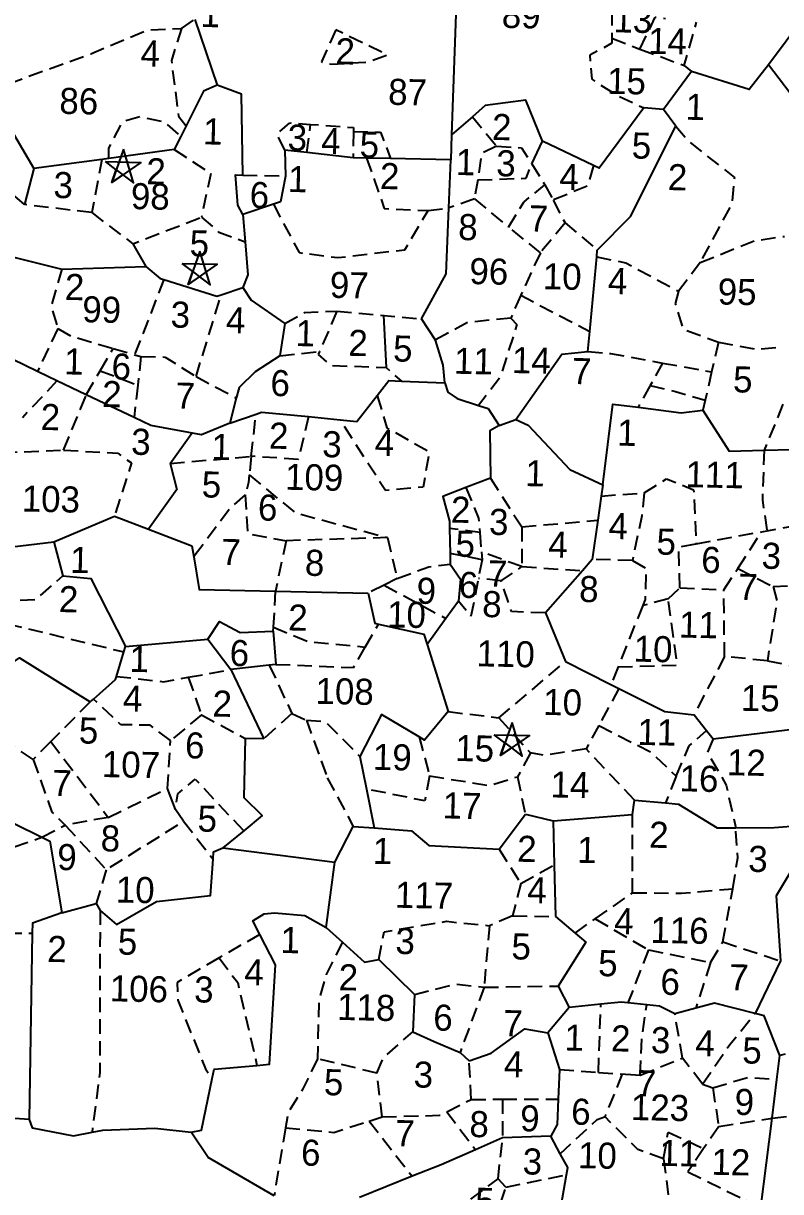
# Model space of a CAD drawing. Header units: metres. Extents: x 291404 to 294611, y 2095644 to 2100556.
# Drawn here: x 291630 to 291890.8, y 2099713.7 to 2100116 of the extents above; entities that cross this region are included whole.
import ezdxf
from ezdxf.enums import TextEntityAlignment as Align

# ---------------------------------------------------------------- set-up
doc = ezdxf.new("R2010")
doc.units = ezdxf.units.M
doc.header["$MEASUREMENT"] = 0
doc.linetypes.add('DASHED', pattern=[0.75, 0.5, -0.25])
for name, color, linetype in [('OFF', 1, 'Continuous'), ('POLY_PARCEL', 6, 'Continuous'), ('POLY_SUBPARCEL', 6, 'DASHED'), ('SYM_STONE', 1, 'Continuous'), ('TEXT_MAPIN', 7, 'Continuous'), ('TEXT_PARCEL', 7, 'Continuous')]:
    doc.layers.add(name, color=color, linetype=linetype)
doc.styles.add('TEXT_MAP', font='', dxfattribs={"height": 2.5})
doc.styles.get('TEXT_MAP').set_extended_font_data('Kruti Dev 050')

# ---------------------------------------------------------------- blocks, each defined once
blk = doc.blocks.new('STONE_STAR')
for points in [[(0, 0.639), (-0.376, -0.517), (0, -0.244), (0.375, -0.517)], [(-0.607, 0.197), (0.607, 0.197), (-0.376, -0.517), (-0.233, -0.075)]]:
    blk.add_lwpolyline(points, close=True)
blk.add_lwpolyline([(-0.233, -0.075), (0, -0.244)])

msp = doc.modelspace()

# ---------------------------------------------------------------- linework, layer by layer
at = {"layer": 'OFF'}
for points in [[(291857.56, 2100101.5), (291860.04, 2100099.42)], [(291617.79, 2100092.67), (291633.52, 2100066.06)], [(291805.03, 2100067.65), (291808.75, 2100075.5)], [(291667.69, 2100040.08), (291672.14, 2100032.23)], [(291753.97, 2100015.43), (291754.85, 2099997.47)], [(291693.46, 2099903.99), (291701.45, 2099893.46)], [(291682.33, 2099845.29), (291679.6, 2099852.55)]]:
    msp.add_lwpolyline(points, dxfattribs=at)
at = {"layer": 'POLY_PARCEL'}
for points in [[(291770.89, 2100144.56), (291779, 2100122.23), (291777.45, 2100077.58)], [(291898.84, 2100118.47), (291898.75, 2100118.04), (291886.54, 2100101.71)], [(291688.97, 2100117.35), (291696.71, 2100094.73)], [(291886.54, 2100101.71), (291879.93, 2100093.28), (291860.04, 2100099.42), (291850.46, 2100086.4)], [(291897.99, 2100086.77), (291886.54, 2100101.71)], [(291696.71, 2100094.73), (291692.01, 2100092.69), (291686.01, 2100080.68)], [(291705.52, 2100063.77), (291705.05, 2100091.65), (291696.71, 2100094.73)], [(291826.33, 2100067.06), (291808.75, 2100075.5), (291802.97, 2100089.56), (291788.99, 2100087.71), (291784.62, 2100083.88)], [(291843.68, 2100086.9), (291828.22, 2100066.15), (291826.33, 2100067.06)], [(291850.46, 2100086.4), (291843.68, 2100086.9)], [(291854.63, 2100080.59), (291850.46, 2100086.4)], [(291784.62, 2100083.88), (291777.45, 2100077.58)], [(291686.01, 2100080.68), (291684.21, 2100077.09)], [(291777.45, 2100077.58), (291777.15, 2100069.03)], [(291827.62, 2100037.93), (291839.08, 2100049.54), (291854.63, 2100080.59)], [(291684.21, 2100077.09), (291681.93, 2100072.53)], [(291659.41, 2100069.52), (291656.96, 2100069.19)], [(291681.93, 2100072.53), (291659.41, 2100069.52)], [(291727.61, 2100071.54), (291720.01, 2100072.39)], [(291720.01, 2100072.39), (291720.18, 2100063.45)], [(291743.55, 2100069.74), (291727.61, 2100071.54)], [(291748.16, 2100069.65), (291743.55, 2100069.74)], [(291756.39, 2100069.47), (291748.16, 2100069.65)], [(291777.15, 2100069.03), (291756.39, 2100069.47)], [(291656.96, 2100069.19), (291633.52, 2100066.06), (291630.4, 2100053.62)], [(291776.49, 2100052.46), (291777.15, 2100069.03)], [(291630.4, 2100053.62), (291618.81, 2100063.52), (291613.42, 2100062.2), (291608.59, 2100053.73), (291612.39, 2100039.05)], [(291705.59, 2100050.18), (291703.87, 2100053.44), (291703.02, 2100063.82), (291705.52, 2100063.77)], [(291720.18, 2100063.45), (291718.56, 2100054.55), (291716.05, 2100053.71)], [(291716.05, 2100053.71), (291705.59, 2100050.18)], [(291705.59, 2100050.18), (291706.37, 2100040.75)], [(291767.04, 2100014.21), (291775.59, 2100029.75), (291776.49, 2100052.46)], [(291616.49, 2100038.07), (291643.16, 2100031.42)], [(291706.37, 2100040.75), (291707.29, 2100029.42), (291705.6, 2100025.09)], [(291827.4, 2100035.59), (291827.62, 2100037.93)], [(291825.01, 2100009.92), (291827.4, 2100035.59)], [(291643.16, 2100031.42), (291672.14, 2100032.23), (291677.06, 2100028.2), (291678.35, 2100027.79)], [(291678.35, 2100027.79), (291696.6, 2100022.06), (291698.11, 2100022.57)], [(291698.11, 2100022.57), (291705.6, 2100025.09)], [(291705.6, 2100025.09), (291708.37, 2100020.74), (291720, 2100012.63)], [(291771.89, 2100006.96), (291767.04, 2100014.21)], [(291720, 2100012.63), (291718.32, 2100001.57)], [(291824.37, 2100002.98), (291825.01, 2100009.92)], [(291775.15, 2099992.24), (291774.57, 2099998.33), (291771.89, 2100006.96)], [(291634.83, 2099996.15), (291626.05, 2100000.34), (291613.92, 2100001.67)], [(291718.32, 2100001.57), (291709.77, 2099995.99)], [(291799.55, 2099979.57), (291815.41, 2100002.1), (291824.37, 2100002.98)], [(291641.53, 2099992.95), (291634.83, 2099996.15)], [(291651.64, 2099988.12), (291641.53, 2099992.95)], [(291709.77, 2099995.99), (291704.23, 2099990.6), (291703.29, 2099986.99)], [(291751.81, 2099987.85), (291755.86, 2099993.01), (291760.13, 2099992.84)], [(291760.13, 2099992.84), (291775.15, 2099992.24)], [(291775.15, 2099992.24), (291776.16, 2099989), (291779.33, 2099986.79), (291786.7, 2099984.41)], [(291668.1, 2099980.26), (291651.64, 2099988.12)], [(291703.29, 2099986.99), (291701.03, 2099978.37)], [(291739.02, 2099979.52), (291744.83, 2099978.95), (291751.81, 2099987.85)], [(291829.47, 2099957.13), (291832.92, 2099984.93), (291841.7, 2099983.81)], [(291701.03, 2099978.37), (291710.08, 2099981.49)], [(291710.08, 2099981.49), (291712.01, 2099982.15), (291728.16, 2099980.58)], [(291786.7, 2099984.41), (291789.98, 2099983.35), (291793.79, 2099977.55)], [(291841.7, 2099983.81), (291856.45, 2099981.93), (291863.98, 2099982.84)], [(291863.98, 2099982.84), (291872.98, 2099968.71), (291885.08, 2099969.01)], [(291701.03, 2099978.37), (291691.29, 2099974.29), (291673.84, 2099977.52), (291668.1, 2099980.26)], [(291728.16, 2099980.58), (291739.02, 2099979.52)], [(291793.79, 2099977.55), (291790.57, 2099975.72), (291790.78, 2099959.44)], [(291793.79, 2099977.55), (291799.55, 2099979.57)], [(291799.55, 2099979.57), (291803.8, 2099977.69), (291818.14, 2099962.38), (291829.47, 2099957.13)], [(291680.47, 2099964.42), (291688.03, 2099974.9)], [(291885.08, 2099969.01), (291904.1, 2099969.47)], [(291680.47, 2099964.42), (291682.78, 2099955.44), (291673.07, 2099941.8)], [(291790.78, 2099959.44), (291782.39, 2099956.18)], [(291829.47, 2099957.13), (291828.92, 2099953.23)], [(291782.39, 2099956.18), (291774.37, 2099953.06), (291776.71, 2099944.59), (291776.75, 2099942.07)], [(291828.92, 2099953.23), (291827.75, 2099944.92)], [(291640.44, 2099937.5), (291661.37, 2099946.34)], [(291661.37, 2099946.34), (291673.07, 2099941.8)], [(291827.75, 2099944.92), (291825.86, 2099931.42)], [(291673.07, 2099941.8), (291687.97, 2099936.13), (291688.62, 2099932.29)], [(291776.75, 2099942.07), (291776.9, 2099933.42)], [(291612.88, 2099936.11), (291623.24, 2099935.36), (291640.44, 2099937.5)], [(291640.44, 2099937.5), (291643.51, 2099925.78)], [(291776.9, 2099933.42), (291776.96, 2099929.72)], [(291688.62, 2099932.29), (291690.51, 2099921.06), (291716.81, 2099920.5)], [(291776.96, 2099929.72), (291780.5, 2099924.6), (291779.77, 2099917.04)], [(291825.86, 2099931.42), (291822.46, 2099927.52)], [(291643.51, 2099925.78), (291653.14, 2099924.86), (291665.15, 2099901.38)], [(291822.46, 2099927.52), (291809.75, 2099912.97)], [(291716.81, 2099920.5), (291748.76, 2099919.82)], [(291748.76, 2099919.82), (291751.05, 2099909.41), (291752.25, 2099909.14)], [(291779.77, 2099917.04), (291775.46, 2099911.07)], [(291809.75, 2099912.97), (291816.69, 2099896.27)], [(291665.15, 2099901.38), (291693.46, 2099903.99), (291697.52, 2099909.98), (291704.59, 2099906.26), (291716.04, 2099906.73)], [(291752.25, 2099909.14), (291767.86, 2099905.62), (291768.97, 2099902.1)], [(291775.46, 2099911.07), (291768.97, 2099902.1)], [(291716.04, 2099906.73), (291716.87, 2099895.27)], [(291664.59, 2099899.54), (291665.15, 2099901.38)], [(291768.97, 2099902.1), (291776.23, 2099879)], [(291619.47, 2099871.62), (291618.11, 2099875.23), (291610.46, 2099885.04), (291628.6, 2099897.51), (291652.95, 2099882.34)], [(291662.04, 2099891.15), (291664.59, 2099899.54)], [(291816.69, 2099896.27), (291832.33, 2099888.36)], [(291714.64, 2099895.01), (291701.45, 2099893.46)], [(291701.45, 2099893.46), (291712.75, 2099869.63)], [(291716.87, 2099895.27), (291714.64, 2099895.01)], [(291654.07, 2099883.33), (291661.69, 2099890.02), (291662.04, 2099891.15)], [(291832.33, 2099888.36), (291835.07, 2099886.97)], [(291835.07, 2099886.97), (291850.85, 2099878.99), (291860.93, 2099877.94)], [(291652.95, 2099882.34), (291654.07, 2099883.33)], [(291766.26, 2099870.3), (291753.33, 2099878.06), (291745.87, 2099863.57)], [(291776.23, 2099879), (291768.16, 2099869.16), (291766.26, 2099870.3)], [(291860.93, 2099877.94), (291865.25, 2099872.48)], [(291865.25, 2099872.48), (291867.49, 2099869.66)], [(291867.49, 2099869.66), (291901.47, 2099873.71)], [(291706.31, 2099869.77), (291705.88, 2099849.41), (291712.18, 2099843.2), (291705.86, 2099837.97)], [(291712.75, 2099869.63), (291706.31, 2099869.77)], [(291745.87, 2099863.57), (291748.11, 2099852.35)], [(291748.11, 2099852.35), (291750.79, 2099838.95)], [(291607.21, 2099850.09), (291636.31, 2099835.75)], [(291839.76, 2099843.52), (291840.43, 2099848.56)], [(291840.43, 2099848.56), (291851.08, 2099847.54)], [(291851.08, 2099847.54), (291855.56, 2099847.11), (291868.86, 2099838.97), (291875.27, 2099839.02)], [(291793.84, 2099831.63), (291802.84, 2099843.69)], [(291802.84, 2099843.69), (291812.44, 2099841.34)], [(291812.44, 2099841.34), (291839.76, 2099843.52)], [(291812.44, 2099841.34), (291812.77, 2099826.26)], [(291705.86, 2099837.97), (291698.71, 2099832.05)], [(291737.25, 2099827.12), (291743.59, 2099839.49)], [(291743.59, 2099839.49), (291750.79, 2099838.95)], [(291750.79, 2099838.95), (291763.58, 2099837.99), (291769.55, 2099832.86), (291793.84, 2099831.63)], [(291875.27, 2099839.02), (291888.51, 2099839.11), (291897.32, 2099839.78)], [(291636.31, 2099835.75), (291639.05, 2099834.4), (291643.17, 2099809.65)], [(291695.3, 2099828.22), (291695.47, 2099830.69), (291698.71, 2099832.05)], [(291698.71, 2099832.05), (291737.25, 2099827.12)], [(291656.37, 2099810.53), (291662.06, 2099805.73), (291675.79, 2099813.6), (291694.46, 2099815.68), (291695.3, 2099828.22)], [(291898.26, 2099830.67), (291889.22, 2099815.55), (291890.66, 2099793.15)], [(291734.26, 2099804.67), (291737.25, 2099827.12)], [(291812.77, 2099826.26), (291813.17, 2099808.45)], [(291643.17, 2099809.65), (291655.04, 2099812.97), (291656.37, 2099810.53)], [(291643.17, 2099809.65), (291633.09, 2099806.11), (291633.04, 2099802.67)], [(291711.38, 2099802.28), (291708.93, 2099806.99), (291712.91, 2099809.41), (291716.49, 2099809.69), (291726.84, 2099808.76), (291734.26, 2099804.67)], [(291813.17, 2099808.45), (291819.97, 2099802.76)], [(291734.26, 2099804.67), (291739.87, 2099799.56)], [(291633.04, 2099802.67), (291632.01, 2099738.59)], [(291710.42, 2099757.17), (291714.67, 2099757.56), (291716.83, 2099791.82), (291711.38, 2099802.28)], [(291819.97, 2099802.76), (291823.71, 2099799.65), (291814.09, 2099784.49)], [(291739.87, 2099799.56), (291747.4, 2099792.7), (291752.43, 2099793.66)], [(291752.43, 2099793.66), (291764.68, 2099781.61)], [(291890.66, 2099793.15), (291881.95, 2099775.07)], [(291814.09, 2099784.49), (291817.87, 2099777.15)], [(291764.68, 2099781.61), (291764.05, 2099768.76)], [(291817.87, 2099777.15), (291810.53, 2099768.38)], [(291828.84, 2099778.23), (291817.87, 2099777.15)], [(291838.15, 2099778.67), (291835.78, 2099778.92), (291828.84, 2099778.23)], [(291844.64, 2099778.01), (291838.15, 2099778.67)], [(291854.29, 2099774.95), (291848.98, 2099777.56), (291844.64, 2099778.01)], [(291861.52, 2099776.87), (291854.29, 2099774.95)], [(291881.95, 2099775.07), (291867.96, 2099778.59), (291861.52, 2099776.87)], [(291890.46, 2099760.6), (291885.03, 2099774.29), (291881.95, 2099775.07)], [(291764.05, 2099768.76), (291771.49, 2099765.38), (291780.35, 2099761.62)], [(291783.5, 2099758.69), (291791.07, 2099761.39), (291802.69, 2099769.72), (291810.53, 2099768.38)], [(291810.53, 2099768.38), (291814.55, 2099755.78)], [(291780.35, 2099761.62), (291783.5, 2099758.69)], [(291889.43, 2099752.3), (291890.46, 2099760.6)], [(291695.01, 2099752.62), (291695.68, 2099755.82), (291710.42, 2099757.17)], [(291814.55, 2099755.78), (291814.14, 2099745.53)], [(291687.71, 2099734.19), (291691.3, 2099734.83), (291695.01, 2099752.62)], [(291887.78, 2099738.95), (291889.43, 2099752.3)], [(291814.14, 2099745.53), (291813.79, 2099736.86), (291811.57, 2099732.84)], [(291632.01, 2099738.59), (291633.02, 2099735.71), (291647.26, 2099732.91), (291653.62, 2099734.13)], [(291653.62, 2099734.13), (291657.31, 2099734.84), (291675.21, 2099735.53), (291687.71, 2099734.19)], [(291883.97, 2099708.2), (291887.78, 2099738.95)], [(291716.31, 2099712.25), (291693.6, 2099725.49), (291687.71, 2099734.19)], [(291794.99, 2099732.24), (291785.66, 2099728.14)], [(291811.57, 2099732.84), (291794.99, 2099732.24)], [(291814.84, 2099726.76), (291811.57, 2099732.84)], [(291785.66, 2099728.14), (291773.81, 2099722.93), (291763.86, 2099718.97)], [(291816.98, 2099719.49), (291817.41, 2099721.99), (291814.84, 2099726.76)], [(291813.75, 2099700.99), (291816.98, 2099719.49)], [(291763.86, 2099718.97), (291745.68, 2099711.73)]]:
    msp.add_lwpolyline(points, dxfattribs=at)
at = {"layer": 'POLY_SUBPARCEL', "ltscale": 10, "flags": 128}
for points in [[(291832.66, 2100120.27), (291832.65, 2100110.94)], [(291842.31, 2100107.18), (291847.55, 2100118.14), (291851.15, 2100117.7)], [(291617.79, 2100092.67), (291653.24, 2100105.58), (291672.87, 2100113.8), (291684.41, 2100114.27)], [(291684.41, 2100114.27), (291680.93, 2100103.18), (291683.4, 2100084.04), (291686.01, 2100080.68)], [(291684.41, 2100114.27), (291688.97, 2100117.35)], [(291737.52, 2100113.8), (291732.6, 2100102.75), (291736.18, 2100101.95), (291748.81, 2100102.76), (291755.35, 2100105.14), (291737.52, 2100113.8)], [(291842.31, 2100107.18), (291857.56, 2100101.5), (291861.8, 2100116.41)], [(291832.65, 2100110.94), (291832.65, 2100109.15), (291824.99, 2100105.06), (291825.76, 2100096.76), (291834.17, 2100091.38), (291843.68, 2100086.9)], [(291832.65, 2100110.94), (291842.31, 2100107.18)], [(291659.41, 2100069.52), (291659.39, 2100073.03), (291664.27, 2100082.29), (291670.07, 2100083.97), (291678.68, 2100081.98), (291684.21, 2100077.09)], [(291720.01, 2100072.39), (291717.29, 2100077.86), (291721.7, 2100081.73), (291728.89, 2100081.22)], [(291784.62, 2100083.88), (291792.92, 2100073.73)], [(291727.61, 2100071.54), (291728.89, 2100081.22), (291743.65, 2100080.18), (291743.63, 2100078.75)], [(291743.63, 2100078.75), (291743.55, 2100069.74)], [(291743.63, 2100078.75), (291752.98, 2100078.54), (291756.39, 2100069.47)], [(291854.63, 2100080.59), (291859.25, 2100075.19), (291874.85, 2100062.98), (291873.93, 2100053.99), (291863.05, 2100033.7)], [(291792.92, 2100073.73), (291787.83, 2100071.32), (291786.45, 2100062.11)], [(291792.92, 2100073.73), (291801.56, 2100073.18), (291805.03, 2100067.65)], [(291681.93, 2100072.53), (291694.51, 2100064.36), (291691.31, 2100049.3)], [(291748.16, 2100069.65), (291754.27, 2100052.23), (291769.39, 2100051.54)], [(291656.96, 2100069.19), (291653.51, 2100050.83)], [(291786.45, 2100062.11), (291803.17, 2100062.68), (291805.03, 2100067.65)], [(291805.03, 2100067.65), (291809.57, 2100060.41)], [(291826.33, 2100067.06), (291824.34, 2100060.09), (291812.37, 2100055.12)], [(291705.52, 2100063.77), (291720.18, 2100063.45)], [(291786.45, 2100062.11), (291785.33, 2100055.58)], [(291797.05, 2100045.88), (291802.28, 2100054.42), (291809.57, 2100060.41)], [(291809.57, 2100060.41), (291812.37, 2100055.12)], [(291653.51, 2100050.83), (291630.4, 2100053.62)], [(291716.05, 2100053.71), (291724.92, 2100037.06), (291738.21, 2100035.34), (291761.33, 2100038.08), (291769.39, 2100051.54)], [(291785.33, 2100055.58), (291776.49, 2100052.46)], [(291785.33, 2100055.58), (291797.05, 2100045.88)], [(291812.37, 2100055.12), (291816.5, 2100047.3)], [(291653.51, 2100050.83), (291667.69, 2100040.08), (291691.31, 2100049.3)], [(291691.31, 2100049.3), (291697.32, 2100044.13), (291706.37, 2100040.75)], [(291769.39, 2100051.54), (291776.49, 2100052.46)], [(291808.03, 2100037.01), (291797.05, 2100045.88)], [(291816.5, 2100047.3), (291808.03, 2100037.01)], [(291816.5, 2100047.3), (291827.62, 2100037.93)], [(291863.05, 2100033.7), (291881.95, 2100041.22), (291892.09, 2100042.65)], [(291808.03, 2100037.01), (291801.23, 2100022.39)], [(291827.4, 2100035.59), (291837.47, 2100033.52), (291855.63, 2100023.77)], [(291863.05, 2100033.7), (291855.63, 2100023.77)], [(291643.16, 2100031.42), (291639.49, 2100018.51), (291641.85, 2100010.9)], [(291678.35, 2100027.79), (291668.29, 2100001.92)], [(291689.42, 2099994.4), (291698.11, 2100022.57)], [(291801.23, 2100022.39), (291797.82, 2100014.54)], [(291801.23, 2100022.39), (291825.01, 2100009.92)], [(291855.63, 2100023.77), (291854.46, 2100019.48), (291857.16, 2100010.77), (291869.31, 2100006.19)], [(291720, 2100012.63), (291726.79, 2100016.44), (291737.97, 2100016.92)], [(291737.97, 2100016.92), (291732, 2100003.03)], [(291737.97, 2100016.92), (291767.04, 2100014.21)], [(291797.82, 2100014.54), (291783.02, 2100013.05), (291771.89, 2100006.96)], [(291797.82, 2100014.54), (291799.94, 2100012.33), (291794.14, 2099994.09), (291786.7, 2099984.41)], [(291641.85, 2100010.9), (291634.83, 2099996.15)], [(291641.85, 2100010.9), (291646.48, 2100008.28), (291660.87, 2100004.08)], [(291869.31, 2100006.19), (291866.99, 2099996)], [(291869.31, 2100006.19), (291882.23, 2100003.76), (291891.22, 2100004.59)], [(291656.41, 2099996.37), (291660.87, 2100004.08)], [(291660.87, 2100004.08), (291668.29, 2100001.92)], [(291668.29, 2100001.92), (291670.47, 2100001.28)], [(291670.47, 2100001.28), (291669.36, 2099991.43)], [(291670.47, 2100001.28), (291678.75, 2100001.11), (291689.42, 2099994.4)], [(291718.32, 2100001.57), (291732, 2100003.03)], [(291732, 2100003.03), (291731.53, 2100001.93), (291735.77, 2099998.24), (291754.85, 2099997.47), (291760.13, 2099992.84)], [(291824.37, 2100002.98), (291832.11, 2100002.31), (291850.12, 2099999.05)], [(291850.12, 2099999.05), (291845.83, 2099991.28)], [(291850.12, 2099999.05), (291866.99, 2099996)], [(291641.53, 2099992.95), (291629.66, 2099980.19)], [(291651.64, 2099988.12), (291656.41, 2099996.37)], [(291656.41, 2099996.37), (291669.36, 2099991.43)], [(291689.42, 2099994.4), (291703.29, 2099986.99)], [(291866.99, 2099996), (291864.77, 2099986.3)], [(291669.36, 2099991.43), (291668.1, 2099980.26)], [(291845.83, 2099991.28), (291841.7, 2099983.81)], [(291845.83, 2099991.28), (291854.54, 2099989.22), (291864.77, 2099986.3)], [(291643.84, 2099969.08), (291651.64, 2099988.12)], [(291751.81, 2099987.85), (291755.13, 2099976.74), (291769.72, 2099968.5), (291767.66, 2099956.3), (291754.67, 2099955.14), (291739.02, 2099979.52)], [(291864.77, 2099986.3), (291863.98, 2099982.84)], [(291891.56, 2099984.83), (291885.08, 2099969.01)], [(291708.44, 2099966.93), (291710.08, 2099981.49)], [(291728.16, 2099980.58), (291724.63, 2099965.86), (291708.44, 2099966.93)], [(291622.78, 2099968.2), (291643.84, 2099969.08)], [(291643.84, 2099969.08), (291662.55, 2099967.96), (291667.17, 2099964.62), (291661.37, 2099946.34)], [(291885.08, 2099969.01), (291884.47, 2099951.88), (291886.1, 2099941.27)], [(291680.47, 2099964.42), (291708.44, 2099966.93)], [(291708.44, 2099966.93), (291707.78, 2099960.5)], [(291884.23, 2099940.93), (291901.6, 2099944.1), (291907.72, 2099965.41)], [(291707.78, 2099960.5), (291707.52, 2099957.95), (291706.35, 2099953.65)], [(291707.78, 2099960.5), (291723.52, 2099947.52), (291755.4, 2099938.92)], [(291790.78, 2099959.44), (291801.6, 2099942.61)], [(291843.81, 2099954.34), (291851.48, 2099959.22), (291860.77, 2099955.42), (291861.64, 2099936.81)], [(291706.35, 2099953.65), (291701.21, 2099949.08), (291688.62, 2099932.29)], [(291706.35, 2099953.65), (291707.15, 2099940.31), (291720.43, 2099937.86)], [(291782.39, 2099956.18), (291786.72, 2099945.64), (291787.13, 2099940.72)], [(291828.92, 2099953.23), (291843.81, 2099954.34)], [(291843.81, 2099954.34), (291842.92, 2099946.43), (291839.71, 2099931.02)], [(291801.6, 2099942.61), (291827.75, 2099944.92)], [(291787.13, 2099940.72), (291776.75, 2099942.07)], [(291787.13, 2099940.72), (291787.69, 2099933.97)], [(291801.6, 2099942.61), (291801.67, 2099928.93)], [(291861.64, 2099936.81), (291884.23, 2099940.93)], [(291876, 2099928.33), (291884.23, 2099940.93)], [(291720.43, 2099937.86), (291716.81, 2099920.5)], [(291755.4, 2099938.92), (291720.43, 2099937.86)], [(291755.4, 2099938.92), (291758.7, 2099924.8)], [(291856.08, 2099921.66), (291855.66, 2099935.72), (291861.64, 2099936.81)], [(291787.92, 2099931.32), (291776.9, 2099933.42)], [(291801.67, 2099928.93), (291787.69, 2099933.97)], [(291787.69, 2099933.97), (291787.92, 2099931.32)], [(291758.7, 2099924.8), (291769.6, 2099928.89), (291776.96, 2099929.72)], [(291787.92, 2099931.32), (291784.11, 2099911.83), (291779.77, 2099917.04)], [(291809.75, 2099912.97), (291798.08, 2099913.42), (291794.54, 2099924.03), (291801.67, 2099928.93)], [(291801.67, 2099928.93), (291822.46, 2099927.52)], [(291839.71, 2099931.02), (291825.86, 2099931.42)], [(291839.71, 2099931.02), (291844.33, 2099928.4), (291844.1, 2099917.6), (291843.28, 2099915.56)], [(291613.9, 2099917.29), (291618.97, 2099916.94), (291634.48, 2099917.69), (291643.51, 2099925.78)], [(291758.7, 2099924.8), (291754.23, 2099922.56)], [(291794.54, 2099924.03), (291786.66, 2099924.88)], [(291871.2, 2099920.98), (291876, 2099928.33)], [(291876, 2099928.33), (291888.16, 2099922.06)], [(291716.12, 2099908.08), (291716.81, 2099920.5)], [(291754.23, 2099922.56), (291748.76, 2099919.82)], [(291754.23, 2099922.56), (291775.46, 2099911.07)], [(291852.04, 2099917.79), (291856.08, 2099921.66)], [(291856.08, 2099921.66), (291871.2, 2099920.98)], [(291871.43, 2099897.93), (291871.2, 2099920.98)], [(291888.16, 2099922.06), (291889.49, 2099916.99), (291886.17, 2099896.53)], [(291888.16, 2099922.06), (291913.48, 2099923.57)], [(291834.79, 2099894.45), (291855.15, 2099895.03), (291852.04, 2099917.79)], [(291852.04, 2099917.79), (291843.28, 2099915.56)], [(291843.28, 2099915.56), (291834.79, 2099894.45)], [(291617.03, 2099910.5), (291622.78, 2099909.66), (291664.59, 2099899.54)], [(291747.72, 2099901.25), (291752.25, 2099909.14)], [(291716.04, 2099906.73), (291716.12, 2099908.08)], [(291716.12, 2099908.08), (291727.97, 2099903.13), (291747.72, 2099901.25)], [(291716.87, 2099895.27), (291743.64, 2099894.15), (291747.72, 2099901.25)], [(291793.71, 2099876.88), (291816.69, 2099896.27)], [(291871.43, 2099897.93), (291860.93, 2099877.94)], [(291886.17, 2099896.53), (291871.43, 2099897.93)], [(291886.17, 2099896.53), (291900.17, 2099893.71), (291904.19, 2099880.67)], [(291686.71, 2099890.83), (291701.45, 2099893.46)], [(291714.64, 2099895.01), (291722.4, 2099878.4)], [(291834.79, 2099894.45), (291832.33, 2099888.36)], [(291662.04, 2099891.15), (291678.23, 2099889.31), (291686.71, 2099890.83)], [(291686.71, 2099890.83), (291691.31, 2099877.87)], [(291835.07, 2099886.97), (291828.14, 2099874.23)], [(291652.95, 2099882.34), (291639.43, 2099868.69)], [(291680.68, 2099869.09), (291673.58, 2099874.29), (291663.5, 2099874.5), (291654.07, 2099883.33)], [(291691.31, 2099877.87), (291680.68, 2099869.09)], [(291691.31, 2099877.87), (291706.31, 2099869.77)], [(291722.4, 2099878.4), (291712.75, 2099869.63)], [(291722.4, 2099878.4), (291727.43, 2099876.11)], [(291776.23, 2099879), (291793.71, 2099876.88)], [(291793.71, 2099876.88), (291804.62, 2099864.76)], [(291727.43, 2099876.11), (291734.62, 2099856.22)], [(291727.43, 2099876.11), (291733.87, 2099875.63), (291745.87, 2099863.57)], [(291828.14, 2099874.23), (291823.75, 2099866.15)], [(291828.14, 2099874.23), (291845.98, 2099865.09), (291854.75, 2099856.78)], [(291854.75, 2099856.78), (291859.3, 2099867.25), (291865.25, 2099872.48)], [(291633.34, 2099862.54), (291619.47, 2099871.62)], [(291639.43, 2099868.69), (291633.34, 2099862.54)], [(291639.43, 2099868.69), (291659.21, 2099842.54)], [(291659.21, 2099842.54), (291679.6, 2099852.55), (291680.68, 2099869.09)], [(291766.26, 2099870.3), (291769.86, 2099856.86)], [(291867.49, 2099869.66), (291865.49, 2099864.95), (291872.02, 2099853.71), (291875.27, 2099839.02)], [(291804.62, 2099864.76), (291800.12, 2099856.57)], [(291823.75, 2099866.15), (291809.29, 2099863.94), (291804.62, 2099864.76)], [(291840.43, 2099848.56), (291823.75, 2099866.15)], [(291633.34, 2099862.54), (291639.79, 2099844.4), (291644.38, 2099839.94)], [(291734.62, 2099856.22), (291743.59, 2099839.49)], [(291769.86, 2099856.86), (291768.24, 2099848.25), (291748.11, 2099852.35)], [(291769.86, 2099856.86), (291790.69, 2099853.53), (291800.12, 2099856.57)], [(291800.12, 2099856.57), (291802.84, 2099843.69)], [(291854.75, 2099856.78), (291851.08, 2099847.54)], [(291685.13, 2099841.27), (291682.33, 2099845.29), (291683.17, 2099850.67), (291689.08, 2099855.77), (291705.86, 2099837.97)], [(291636.31, 2099835.75), (291644.38, 2099839.94)], [(291659.21, 2099842.54), (291644.38, 2099839.94)], [(291644.38, 2099839.94), (291658.52, 2099824.55), (291685.13, 2099841.27)], [(291685.13, 2099841.27), (291695.3, 2099828.22)], [(291839.69, 2099816.59), (291839.76, 2099843.52)], [(291874.33, 2099818), (291875.99, 2099828.7), (291875.27, 2099839.02)], [(291605.18, 2099826.41), (291615.31, 2099828.35), (291636.31, 2099835.75)], [(291793.84, 2099831.63), (291801.3, 2099819.83)], [(291658.52, 2099824.55), (291655.04, 2099812.97)], [(291801.3, 2099819.83), (291812.77, 2099826.26)], [(291801.3, 2099819.83), (291798.44, 2099808.68)], [(291826.88, 2099807.61), (291839.69, 2099816.59)], [(291839.69, 2099816.59), (291856.64, 2099816.47), (291874.33, 2099818)], [(291870.84, 2099799.71), (291874.33, 2099818)], [(291656.37, 2099810.53), (291656.29, 2099754.63), (291653.62, 2099734.13)], [(291798.44, 2099808.68), (291790.49, 2099805.27)], [(291798.44, 2099808.68), (291813.17, 2099808.45)], [(291752.43, 2099793.66), (291754.17, 2099803.18), (291775.73, 2099806.78), (291790.49, 2099805.27)], [(291790.49, 2099805.27), (291788.61, 2099784.08)], [(291819.97, 2099802.76), (291826.88, 2099807.61)], [(291826.88, 2099807.61), (291845.24, 2099796.91)], [(291609.38, 2099802.73), (291633.04, 2099802.67)], [(291711.38, 2099802.28), (291697.37, 2099794.16)], [(291866.63, 2099792.64), (291870.84, 2099799.71)], [(291870.84, 2099799.71), (291890.66, 2099793.15)], [(291739.87, 2099799.56), (291734.26, 2099788.51), (291731.68, 2099779.5), (291731.26, 2099759.47)], [(291845.24, 2099796.91), (291838.15, 2099778.67)], [(291845.24, 2099796.91), (291866.63, 2099792.64)], [(291697.37, 2099794.16), (291682.9, 2099785.76), (291683.13, 2099779.63), (291692.71, 2099756.02), (291695.01, 2099752.62)], [(291697.37, 2099794.16), (291703.79, 2099785.67), (291710.42, 2099757.17)], [(291866.63, 2099792.64), (291861.52, 2099776.87)], [(291764.68, 2099781.61), (291778.85, 2099785.24), (291788.61, 2099784.08)], [(291788.61, 2099784.08), (291780.35, 2099761.62)], [(291788.61, 2099784.08), (291814.09, 2099784.49)], [(291827.97, 2099754.72), (291828.84, 2099778.23)], [(291842.39, 2099753.82), (291842.95, 2099766.19), (291844.64, 2099778.01)], [(291856.96, 2099759.7), (291854.29, 2099774.95)], [(291863.85, 2099750.71), (291873.28, 2099764.36), (291881.95, 2099775.07)], [(291751.68, 2099754.51), (291753.93, 2099759.7), (291764.05, 2099768.76)], [(291731.26, 2099759.47), (291726.26, 2099749.08), (291721.07, 2099740.85), (291720.25, 2099735.62)], [(291751.68, 2099754.51), (291731.26, 2099759.47)], [(291842.39, 2099753.82), (291856.96, 2099759.7)], [(291863.85, 2099750.71), (291856.96, 2099759.7)], [(291906.62, 2099759.87), (291898.82, 2099762.66), (291890.46, 2099760.6)], [(291784.18, 2099745.46), (291783.5, 2099758.69)], [(291814.55, 2099755.78), (291827.97, 2099754.72)], [(291753.5, 2099739.44), (291751.68, 2099754.51)], [(291827.97, 2099754.72), (291839.16, 2099754.03)], [(291836.19, 2099754.21), (291830.23, 2099739.52)], [(291839.16, 2099754.03), (291842.39, 2099753.82)], [(291867.36, 2099749.46), (291879.52, 2099753.03), (291889.43, 2099752.3)], [(291863.85, 2099750.71), (291867.36, 2099749.46)], [(291867.36, 2099749.46), (291869.43, 2099736.16)], [(291775.8, 2099741.22), (291784.18, 2099745.46)], [(291784.18, 2099745.46), (291794.91, 2099745.49)], [(291794.91, 2099745.49), (291814.14, 2099745.53)], [(291794.91, 2099745.49), (291794.99, 2099732.24)], [(291632.01, 2099738.59), (291608.77, 2099739.8), (291607.63, 2099739.71)], [(291749.06, 2099738), (291753.5, 2099739.44)], [(291753.5, 2099739.44), (291773.32, 2099739.97), (291775.8, 2099741.22)], [(291775.8, 2099741.22), (291785.66, 2099728.14)], [(291814.84, 2099726.76), (291827.62, 2099738.53), (291830.23, 2099739.52)], [(291850.44, 2099725), (291841.55, 2099728.21), (291830.23, 2099739.52)], [(291887.78, 2099738.95), (291902.32, 2099740.8), (291913.07, 2099739.25)], [(291720.25, 2099735.62), (291716.31, 2099712.25)], [(291720.25, 2099735.62), (291736.92, 2099734.07), (291749.06, 2099738)], [(291749.06, 2099738), (291763.86, 2099718.97)], [(291869.43, 2099736.16), (291864.24, 2099728.52)], [(291869.43, 2099736.16), (291887.78, 2099738.95)], [(291793.42, 2099718.1), (291794.99, 2099732.24)], [(291850.44, 2099725), (291852, 2099734.18)], [(291852, 2099734.18), (291864.24, 2099728.52)], [(291864.24, 2099728.52), (291858.78, 2099720.48)], [(291850.44, 2099725), (291852.81, 2099706.61)], [(291796.16, 2099715.25), (291816.98, 2099719.49)], [(291858.78, 2099720.48), (291883.97, 2099708.2)], [(291778.07, 2099706.59), (291793.42, 2099718.1)], [(291791.89, 2099702.54), (291796.16, 2099715.25)], [(291796.16, 2099715.25), (291793.42, 2099718.1)]]:
    msp.add_lwpolyline(points, dxfattribs=at)

# ---------------------------------------------------------------- block references
at = {"layer": 'SYM_STONE', "xscale": 9.974441035384446, "yscale": 9.974441035384446, "zscale": 9.974441035384446, "rotation": 358.7773004946598}
for p in [(291664.27, 2100066.31), (291690.63, 2100031.21), (291798.12, 2099868.92)]:
    msp.add_blockref('STONE_STAR', p, dxfattribs=at)

# ---------------------------------------------------------------- texts
at = {"layer": 'TEXT_MAPIN', "style": 'TEXT_MAP'}
for s, height, p in [('1', 8.98, (291694.31, 2100119.21)), ('13', 8.977, (291839.86, 2100117.3)), ('14', 8.977, (291851.79, 2100109.89)), ('4', 8.98, (291673.67, 2100105.66)), ('2', 8.98, (291740.81, 2100106.44)), ('15', 8.977, (291837.68, 2100096.06)), ('1', 8.98, (291861.39, 2100087.26)), ('1', 8.98, (291695.19, 2100078.78)), ('2', 8.98, (291794.72, 2100080.37)), ('3', 8.98, (291724.34, 2100076.67)), ('4', 8.98, (291735.88, 2100075.52)), ('5', 8.98, (291749.13, 2100074.15)), ('5', 8.98, (291842.83, 2100073.85)), ('2', 8.98, (291675.67, 2100065.14)), ('1', 8.98, (291782.24, 2100068.23)), ('3', 8.98, (291796.18, 2100067.82)), ('1', 8.98, (291724.45, 2100062.39)), ('2', 8.98, (291756.12, 2100063.48)), ('4', 8.98, (291817.92, 2100063.16)), ('2', 8.98, (291855.25, 2100063.1)), ('3', 8.98, (291643.69, 2100060.32)), ('6', 8.98, (291711.26, 2100056.9)), ('7', 8.98, (291807.37, 2100048.81)), ('8', 8.98, (291783.08, 2100045.85)), ('5', 8.98, (291690.59, 2100040.18)), ('10', 8.977, (291815.55, 2100028.84)), ('2', 8.98, (291647.61, 2100025.28)), ('4', 8.98, (291834.61, 2100027.27)), ('3', 8.98, (291684.05, 2100015.7)), ('4', 8.98, (291703.09, 2100013.81)), ('1', 8.98, (291727.08, 2100009.32)), ('2', 8.98, (291745.24, 2100006.03)), ('5', 8.98, (291760.65, 2100003.95)), ('1', 8.98, (291647.35, 2099999.57)), ('6', 8.98, (291663.7, 2099997.83)), ('11', 8.977, (291784.96, 2099999.72)), ('14', 8.977, (291804.91, 2099999.95)), ('7', 8.98, (291822.24, 2099996.24)), ('5', 8.98, (291877.74, 2099993.32)), ('2', 8.98, (291660.45, 2099988.4)), ('6', 8.98, (291718.42, 2099992.13)), ('7', 8.98, (291685.75, 2099987.77)), ('2', 8.98, (291639.29, 2099980.5)), ('2', 8.98, (291717.91, 2099974.07)), ('1', 8.98, (291837.79, 2099975.03)), ('3', 8.98, (291670.46, 2099971.91)), ('1', 8.98, (291698.08, 2099970.15)), ('3', 8.98, (291736.25, 2099971.08)), ('4', 8.98, (291754.33, 2099971.57)), ('1', 8.98, (291806.19, 2099961.09)), ('5', 8.98, (291694.75, 2099957.14)), ('6', 8.98, (291714.11, 2099949.25)), ('2', 8.98, (291780.56, 2099948.59)), ('3', 8.98, (291793.7, 2099944.33)), ('4', 8.98, (291834.82, 2099942.9)), ('5', 8.98, (291782.16, 2099936.73)), ('4', 8.98, (291814.08, 2099936.51)), ('5', 8.98, (291851.36, 2099937.44)), ('7', 8.98, (291701.49, 2099933.93)), ('3', 8.98, (291887.55, 2099932.66)), ('1', 8.98, (291649.41, 2099931.23)), ('8', 8.98, (291730.27, 2099930.24)), ('6', 8.98, (291866.77, 2099931.25)), ('7', 8.98, (291793.3, 2099926.55)), ('9', 8.98, (291768.74, 2099920.61)), ('6', 8.98, (291783.26, 2099922.63)), ('8', 8.98, (291824.73, 2099921.21)), ('7', 8.98, (291879.52, 2099921.92)), ('2', 8.98, (291645.55, 2099917.78)), ('8', 8.98, (291791.35, 2099916.01)), ('10', 8.977, (291761.91, 2099912.39)), ('2', 8.98, (291724.54, 2099911.45)), ('11', 8.977, (291862.44, 2099908.86)), ('10', 8.977, (291846.83, 2099900.58)), ('1', 8.98, (291669.86, 2099897.12)), ('6', 8.98, (291704.37, 2099899.17)), ('15', 8.977, (291883.77, 2099883.58)), ('4', 8.98, (291667.62, 2099883.49)), ('2', 8.98, (291698.46, 2099881.8)), ('10', 8.977, (291815.69, 2099882.23)), ('5', 8.98, (291652.43, 2099872.41)), ('11', 8.977, (291848.11, 2099871.9)), ('6', 8.98, (291689.01, 2099867.36)), ('15', 8.977, (291785.41, 2099866.3)), ('19', 8.977, (291757.03, 2099863.33)), ('12', 8.977, (291878.97, 2099861.53)), ('16', 8.977, (291862.65, 2099855.93)), ('7', 8.98, (291643.28, 2099854.38)), ('14', 8.977, (291818.21, 2099853.82)), ('17', 8.977, (291781.05, 2099846.6)), ('5', 8.98, (291693.32, 2099842.06)), ('8', 8.98, (291659.95, 2099835.34)), ('2', 8.98, (291848.83, 2099836.64)), ('2', 8.98, (291803.39, 2099831.8)), ('9', 8.98, (291645, 2099828.89)), ('1', 8.98, (291753.63, 2099831.02)), ('1', 8.98, (291824.02, 2099831.37)), ('3', 8.98, (291882.96, 2099828.28)), ('10', 8.977, (291668.5, 2099817.62)), ('4', 8.98, (291806.86, 2099817.5)), ('4', 8.98, (291836.79, 2099806.85)), ('5', 8.98, (291665.85, 2099799.7)), ('1', 8.98, (291721.85, 2099800.32)), ('3', 8.98, (291761.46, 2099800)), ('2', 8.98, (291641.55, 2099797.31)), ('5', 8.98, (291801.41, 2099798.06)), ('5', 8.98, (291831.27, 2099792.29)), ('4', 8.98, (291709.4, 2099789.26)), ('2', 8.98, (291741.89, 2099787.56)), ('7', 8.98, (291876.42, 2099787.46)), ('3', 8.98, (291692.14, 2099783.31)), ('6', 8.98, (291852.72, 2099785.94)), ('6', 8.98, (291774.49, 2099773.61)), ('7', 8.98, (291798.6, 2099771.68)), ('1', 8.98, (291819.7, 2099766.74)), ('2', 8.98, (291835.7, 2099766.52)), ('3', 8.98, (291849.43, 2099765.87)), ('4', 8.98, (291864.75, 2099764.76)), ('5', 8.98, (291880.91, 2099762.21)), ('4', 8.98, (291798.82, 2099757.55)), ('5', 8.98, (291736.83, 2099751.3)), ('3', 8.98, (291767.73, 2099754)), ('7', 8.98, (291844.58, 2099751.01)), ('9', 8.98, (291878.27, 2099744.57)), ('9', 8.98, (291804.41, 2099738.93)), ('6', 8.98, (291821.99, 2099741.21)), ('8', 8.98, (291786.93, 2099736.94)), ('7', 8.98, (291761.39, 2099733.81)), ('6', 8.98, (291728.96, 2099727.1)), ('11', 8.977, (291855.71, 2099726.93)), ('3', 8.98, (291805.27, 2099724.07)), ('10', 8.977, (291827.67, 2099726.15)), ('12', 8.977, (291873.6, 2099723.93)), ('5', 8.98, (291788.94, 2099710.45))]:
    msp.add_text(s, height=height, rotation=358.7773, dxfattribs=at).set_placement(p, align=Align.MIDDLE)
at = {"layer": 'TEXT_PARCEL', "style": 'TEXT_MAP'}
for s, p in [('89', (291801.43, 2100118.85)), ('86', (291649.06, 2100089.24)), ('87', (291762.29, 2100092.35)), ('98', (291673.69, 2100056.43)), ('96', (291790.27, 2100030.6)), ('97', (291742.21, 2100025.87)), ('95', (291875.79, 2100023.57)), ('99', (291656.95, 2100017.46)), ('111', (291868.05, 2099960.58)), ('109', (291730.12, 2099959.7)), ('103', (291639.44, 2099952.2)), ('110', (291796.08, 2099898.9)), ('108', (291740.62, 2099885.98)), ('107', (291667.02, 2099860.76)), ('117', (291767.96, 2099815.76)), ('116', (291855.94, 2099803.67)), ('106', (291669.75, 2099783.54)), ('118', (291748.04, 2099777.12)), ('123', (291849.21, 2099742.65))]:
    msp.add_text(s, height=8.977, rotation=358.7773, dxfattribs=at).set_placement(p, align=Align.MIDDLE)

doc.saveas('drawing.dxf')
